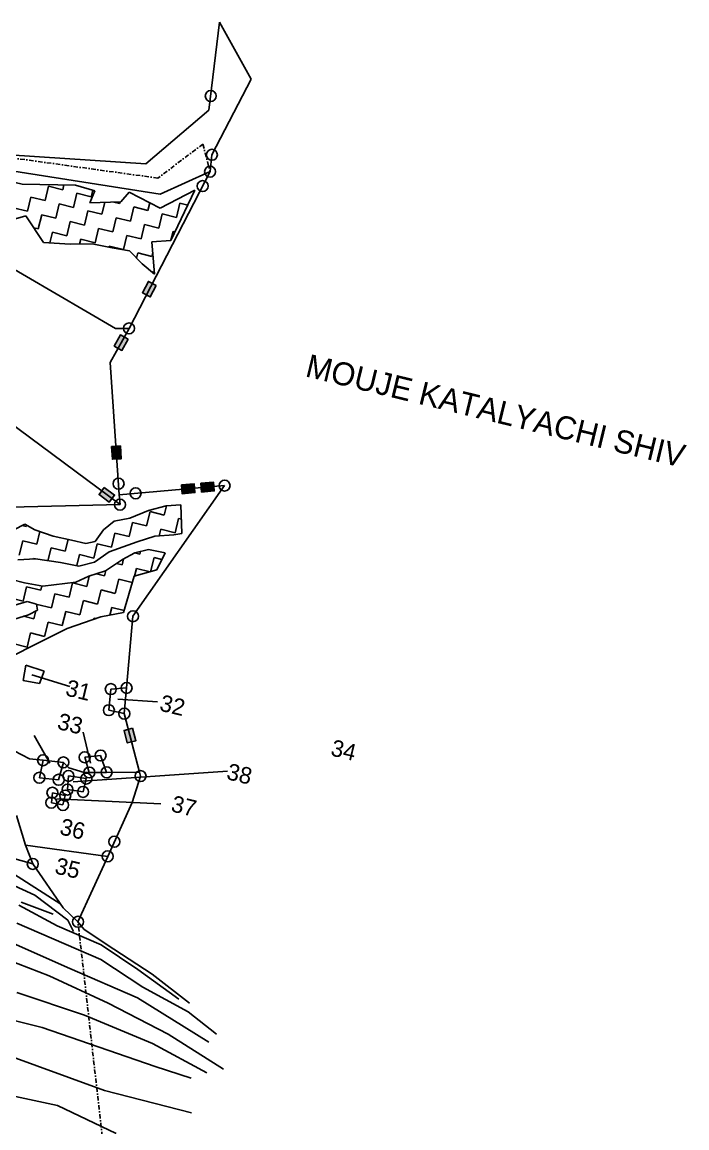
# Model space of a CAD drawing. Header units: metres. Extents: x 313511 to 316522, y 1911862 to 1914809.
# Drawn here: x 315773 to 316522, y 1912860 to 1914107 of the extents above; entities that cross this region are included whole.
import ezdxf

# ---------------------------------------------------------------- set-up
doc = ezdxf.new("R2010")
doc.units = ezdxf.units.M
doc.linetypes.add('DASHDOT', pattern=[1, 0.5, -0.25, 0, -0.25])
for name, color, linetype in [('LINE_WATER', 4, 'Continuous'), ('OFF', 1, 'Continuous'), ('POLY_HATCH', 12, 'Continuous'), ('POLY_PARCEL', 6, 'Continuous'), ('POLY_WATER', 4, 'Continuous'), ('TEXT_MAPOUT', 7, 'Continuous'), ('TEXT_PARCEL', 7, 'Continuous'), ('V_BOUND_LINE', 7, 'Continuous'), ('V_BOUND_STREAM_LINE', 7, 'DASHDOT')]:
    doc.layers.add(name, color=color, linetype=linetype)
doc.styles.add('TEXT_MAP', font='')
doc.styles.get('TEXT_MAP').set_extended_font_data('Kruti Dev 050')
doc.dimstyles.get("Standard").update_dxf_attribs({"dimtxt": 0.18, "dimasz": 0.18, "dimexe": 0.18, "dimexo": 0.0625, "dimgap": 0.09, "dimtad": 0, "dimtih": 1, "dimtoh": 1, "dimdec": 4, "dimzin": 0, "dimdsep": 46, "dimtxsty": 'Standard', "dimcen": 0.09, "dimadec": 0, "dimazin": 0, "dimtfac": 1, "dimtdec": 4, "dimtofl": 0, "dimtmove": 0, "dimatfit": 3, "dimfxl": 1, "dimtolj": 1, "dimtzin": 0, "dimarcsym": 0})

msp = doc.modelspace()

# ---------------------------------------------------------------- hatches: boundary and pattern name
for points in [[(315908.3, 1913801.5), (315917.2, 1913796.9), (315923.8, 1913809.7), (315915, 1913814.3)], [(315876.5, 1913741.4), (315885.3, 1913736.6), (315892.2, 1913749.3), (315883.5, 1913754.1)], [(315874.5, 1913613.8), (315884.5, 1913614.5), (315883.5, 1913628.9), (315873.5, 1913628.2)], [(315989.3, 1913578.2), (315988.4, 1913588.1), (315974, 1913586.9), (315974.9, 1913576.9)], [(315871, 1913565.5), (315876.9, 1913573.5), (315865.3, 1913582.1), (315859.4, 1913574.1)], [(315967.5, 1913576.3), (315966.6, 1913586.2), (315952.2, 1913585), (315953.1, 1913575)], [(315891.3, 1913294.1), (315900.9, 1913296.6), (315897.3, 1913310.6), (315887.6, 1913308.1)]]:
    msp.add_hatch(color=256).paths.add_polyline_path(points)

# ---------------------------------------------------------------- linework, layer by layer
for points in [[(315923.8, 1913809.7), (315917.2, 1913796.9), (315908.3, 1913801.5), (315915, 1913814.3)], [(315892.2, 1913749.3), (315885.3, 1913736.6), (315876.5, 1913741.4), (315883.5, 1913754.1)], [(315883.5, 1913628.9), (315884.5, 1913614.5), (315874.5, 1913613.8), (315873.5, 1913628.2)], [(315974, 1913586.9), (315988.4, 1913588.1), (315989.3, 1913578.2), (315974.9, 1913576.9)], [(315865.3, 1913582.1), (315876.9, 1913573.5), (315871, 1913565.5), (315859.4, 1913574.1)], [(315952.2, 1913585), (315966.6, 1913586.2), (315967.5, 1913576.3), (315953.1, 1913575)], [(315897.3, 1913310.6), (315900.9, 1913296.6), (315891.3, 1913294.1), (315887.6, 1913308.1)]]:
    msp.add_lwpolyline(points, close=True)
for centre in [(315985.3, 1914023.4), (315986.6, 1913957.1), (315984.6, 1913938.1), (315976.2, 1913921.8), (315893.2, 1913761.4), (315881.4, 1913586.3), (316000.9, 1913584.2), (315900.6, 1913575.5), (315883.1, 1913562.7), (315897.7, 1913436.9), (315872.7, 1913354.7), (315890.5, 1913356.1), (315870.5, 1913331), (315887.9, 1913327.1), (315796.4, 1913274.5), (315819.3, 1913272.1), (315843.3, 1913277.9), (315861.2, 1913279.9), (315825, 1913256.9), (315848.5, 1913260.7), (315867.9, 1913260.9), (315906.2, 1913256.7), (315792.2, 1913254.8), (315813.9, 1913252.5), (315845.1, 1913253.9), (315806.9, 1913237.9), (315821.3, 1913234.7), (315823.9, 1913241.5), (315841.5, 1913238.9), (315805.7, 1913226.7), (315818.8, 1913224.1), (315876.7, 1913182.7), (315784.8, 1913157.7), (315869.2, 1913166.2), (315835.7, 1913092.4)]:
    msp.add_circle(centre, 6.18)
at = {"layer": 'LINE_WATER'}
for p, q in [((315763.1, 1913146.3), (315816.3, 1913112.4)), ((315787.1, 1913122.5), (315759.3, 1913135.3)), ((315807.8, 1913101.1), (315771.7, 1913114.5)), ((315824.2, 1913094.1), (315787.1, 1913122.5)), ((315769, 1913111.1), (315812.2, 1913087.8)), ((315861.4, 1913049.8), (315767, 1913090.7)), ((315830.6, 1913081.3), (315824.2, 1913094.1)), ((315812.2, 1913087.8), (315861.8, 1913066.5)), ((315763, 1913068), (315826.6, 1913039.7)), ((315861.8, 1913066.5), (315903.3, 1913038.8)), ((315803.3, 1913031.3), (315756.5, 1913049.6)), ((315826.6, 1913039.7), (315902.7, 1913006.6)), ((315908.9, 1913018.6), (315861.4, 1913049.8)), ((315903.3, 1913038.8), (315949.4, 1913005.1)), ((315869.8, 1913000.5), (315803.3, 1913031.3)), ((315960, 1912990.9), (315908.9, 1913018.6)), ((315795.4, 1912973.1), (315677.8, 1913003.1)), ((315767, 1913012.6), (315843.2, 1912987.2)), ((315902.7, 1913006.6), (315983.2, 1912956.8)), ((315937.2, 1912965.9), (315869.8, 1913000.5)), ((315991.7, 1912965.9), (315960, 1912990.9)), ((315843.2, 1912987.2), (315919.6, 1912955.2)), ((315922.5, 1912929.1), (315795.4, 1912973.1)), ((315999.5, 1912926.3), (315937.2, 1912965.9)), ((315919.6, 1912955.2), (315980.8, 1912922.1)), ((315865.7, 1912902.4), (315749.3, 1912944.8)), ((315963.2, 1912916.2), (315922.5, 1912929.1)), ((315689.1, 1912911.7), (315812.8, 1912885.3)), ((315963.8, 1912876.9), (315865.7, 1912902.4)), ((315812.8, 1912885.3), (315878.6, 1912853.6))]:
    msp.add_line(p, q, dxfattribs=at)
at = {"layer": 'OFF', "ltscale": 10}
msp.add_line((315995.3, 1914106.7), (316031, 1914042.5), dxfattribs=at)
at = {"layer": 'POLY_HATCH'}
for p, q in [((315716.8, 1913937.3), (315773, 1913924)), ((315773, 1913924), (315833, 1913922.9)), ((315833, 1913922.9), (315854.8, 1913916.4)), ((315854.8, 1913916.4), (315848.9, 1913902.9)), ((315884, 1913904), (315893.3, 1913915.1)), ((315893.3, 1913915.1), (315928.4, 1913897)), ((315928.4, 1913897), (315967.4, 1913917.1)), ((315967.4, 1913917.1), (315940.2, 1913860.4)), ((315848.9, 1913902.9), (315884, 1913904)), ((315777, 1913888.2), (315744.4, 1913878.8)), ((315797, 1913858.4), (315777, 1913888.2)), ((315826.8, 1913856.2), (315797, 1913858.4)), ((315851.8, 1913856.6), (315826.8, 1913856.2)), ((315874.2, 1913852.3), (315851.8, 1913856.6)), ((315893.6, 1913848.8), (315874.2, 1913852.3)), ((315908.1, 1913834.1), (315893.6, 1913848.8)), ((315940.2, 1913860.4), (315918.8, 1913859.1)), ((315918.8, 1913859.1), (315921.9, 1913822.7)), ((315921.9, 1913822.7), (315908.1, 1913834.1)), ((315951.7, 1913562.4), (315935, 1913561.3)), ((315952.6, 1913530), (315951.7, 1913562.4)), ((315915, 1913556), (315894.2, 1913547.3)), ((315935, 1913561.3), (315915, 1913556)), ((315775.8, 1913540.5), (315750.4, 1913527.5)), ((315787.2, 1913534.3), (315775.8, 1913540.5)), ((315876.5, 1913544.2), (315864.5, 1913534.3)), ((315894.2, 1913547.3), (315876.5, 1913544.2)), ((315807.8, 1913527.3), (315787.2, 1913534.3)), ((315828.5, 1913522.5), (315807.8, 1913527.3)), ((315864.5, 1913534.3), (315855.2, 1913521)), ((315922.4, 1913527.1), (315902.5, 1913520.6)), ((315943.6, 1913528.8), (315922.4, 1913527.1)), ((315943.6, 1913528.8), (315952.6, 1913530)), ((315844.5, 1913518.9), (315828.5, 1913522.5)), ((315855.2, 1913521), (315844.5, 1913518.9)), ((315902.5, 1913520.6), (315870.7, 1913509.5)), ((315788, 1913501.5), (315767.8, 1913500.5)), ((315816.1, 1913497.4), (315788, 1913501.5)), ((315870.7, 1913509.5), (315854.4, 1913497.8)), ((315866.6, 1913488.1), (315886, 1913500.9)), ((315886, 1913500.9), (315899.7, 1913508.3)), ((315899.7, 1913508.3), (315915.2, 1913512.1)), ((315915.2, 1913512.1), (315933.9, 1913508.4)), ((315924.7, 1913489.1), (315933.9, 1913508.4)), ((315836.7, 1913493.5), (315816.1, 1913497.4)), ((315854.4, 1913497.8), (315836.7, 1913493.5)), ((315847.8, 1913481.9), (315866.6, 1913488.1)), ((315898.9, 1913482), (315924.7, 1913489.1)), ((315760.8, 1913478.2), (315775.5, 1913474.7)), ((315796.1, 1913470.7), (315833.3, 1913475.2)), ((315833.3, 1913475.2), (315847.8, 1913481.9)), ((315886.9, 1913441.1), (315898.9, 1913482)), ((315775.5, 1913474.7), (315796.1, 1913470.7)), ((315764.4, 1913449.4), (315778.4, 1913453.6)), ((315778.4, 1913453.6), (315788.9, 1913450.5)), ((315788.9, 1913450.5), (315790, 1913443.8)), ((315780.1, 1913438.6), (315746.9, 1913428.4)), ((315790, 1913443.8), (315780.1, 1913438.6)), ((315861.6, 1913436.2), (315886.9, 1913441.1)), ((315823.5, 1913423.1), (315861.6, 1913436.2)), ((315789.9, 1913406.3), (315823.5, 1913423.1)), ((315759.3, 1913390.6), (315789.9, 1913406.3))]:
    msp.add_line(p, q, dxfattribs=at)
at = {"layer": 'POLY_HATCH', "linetype": 'Continuous'}
for p, q in [((315798.7, 1913905.6), (315802.6, 1913921.6)), ((315802.6, 1913921.6), (315818.6, 1913917.7)), ((315818.6, 1913917.7), (315819.9, 1913923.1)), ((315830.7, 1913897.8), (315834.6, 1913913.8)), ((315834.6, 1913913.8), (315850.6, 1913909.9)), ((315850.6, 1913909.9), (315852.4, 1913917.1)), ((315778.8, 1913893.4), (315782.7, 1913909.4)), ((315782.7, 1913909.4), (315798.7, 1913905.6)), ((315810.8, 1913885.7), (315814.7, 1913901.7)), ((315814.7, 1913901.7), (315830.7, 1913897.8)), ((315862.7, 1913890), (315866, 1913903.4)), ((315876.1, 1913903.7), (315882.6, 1913902.1)), ((315882.6, 1913902.1), (315883.1, 1913903.9)), ((315914.6, 1913894.4), (315916.7, 1913903)), ((315946.6, 1913886.6), (315950.5, 1913902.6)), ((315950.5, 1913902.6), (315959.4, 1913900.5)), ((315762.8, 1913897.3), (315778.8, 1913893.4)), ((315791, 1913873.5), (315794.8, 1913889.5)), ((315794.8, 1913889.5), (315810.8, 1913885.7)), ((315842.9, 1913877.9), (315846.7, 1913893.9)), ((315846.7, 1913893.9), (315862.7, 1913890)), ((315894.8, 1913882.3), (315898.6, 1913898.3)), ((315898.6, 1913898.3), (315914.6, 1913894.4)), ((315926.8, 1913874.5), (315930.6, 1913890.5)), ((315930.6, 1913890.5), (315946.6, 1913886.6)), ((315786, 1913874.7), (315791, 1913873.5)), ((315823, 1913865.8), (315826.8, 1913881.8)), ((315826.8, 1913881.8), (315842.9, 1913877.9)), ((315855, 1913858), (315858.9, 1913874)), ((315858.9, 1913874), (315874.9, 1913870.1)), ((315874.9, 1913870.1), (315878.7, 1913886.1)), ((315878.7, 1913886.1), (315894.8, 1913882.3)), ((315906.9, 1913862.4), (315910.8, 1913878.4)), ((315910.8, 1913878.4), (315926.8, 1913874.5)), ((315804.1, 1913857.9), (315807, 1913869.7)), ((315807, 1913869.7), (315823, 1913865.8)), ((315837.6, 1913856.4), (315839, 1913861.9)), ((315839, 1913861.9), (315855, 1913858)), ((315887, 1913850.2), (315890.9, 1913866.2)), ((315890.9, 1913866.2), (315906.9, 1913862.4)), ((315940.4, 1913860.8), (315942.8, 1913870.6)), ((315942.8, 1913870.6), (315944.8, 1913870.1)), ((315870.7, 1913853), (315871, 1913854.1)), ((315871, 1913854.1), (315887, 1913850.2)), ((315901.6, 1913840.7), (315903, 1913846.4)), ((315903, 1913846.4), (315919, 1913842.5)), ((315919, 1913842.5), (315919.9, 1913846.2)), ((315918.3, 1913825.7), (315921.7, 1913824.9)), ((315913.1, 1913538.9), (315917, 1913554.9)), ((315917, 1913554.9), (315933, 1913551)), ((315933, 1913551), (315935.5, 1913561.3)), ((315772.9, 1913539), (315777.3, 1913537.9)), ((315777.3, 1913537.9), (315777.7, 1913539.5)), ((315893.2, 1913526.7), (315897.1, 1913542.7)), ((315897.1, 1913542.7), (315913.1, 1913538.9)), ((315945.1, 1913531.1), (315949, 1913547.1)), ((315949, 1913547.1), (315952.2, 1913546.3)), ((315789.4, 1913518), (315792.9, 1913532.4)), ((315873.3, 1913514.6), (315877.2, 1913530.6)), ((315877.2, 1913530.6), (315893.2, 1913526.7)), ((315927.3, 1913527.5), (315929.1, 1913535)), ((315929.1, 1913535), (315945.1, 1913531.1)), ((315769.5, 1913505.9), (315773.4, 1913521.9)), ((315773.4, 1913521.9), (315789.4, 1913518)), ((315801.9, 1913499.5), (315805.4, 1913514.1)), ((315805.4, 1913514.1), (315821.4, 1913510.3)), ((315821.4, 1913510.3), (315824.6, 1913523.4)), ((315853.5, 1913502.5), (315857.3, 1913518.5)), ((315857.3, 1913518.5), (315873.3, 1913514.6)), ((315909.2, 1913522.9), (315909.3, 1913522.8)), ((315909.2, 1913522.8), (315909.2, 1913522.9)), ((315785.4, 1913501.4), (315785.6, 1913502)), ((315785.6, 1913502), (315787.6, 1913501.5)), ((315834.4, 1913493.9), (315837.5, 1913506.4)), ((315837.5, 1913506.4), (315853.5, 1913502.5)), ((315885.5, 1913494.7), (315887.1, 1913501.5)), ((315899.5, 1913508.3), (315905.4, 1913506.8)), ((315905.4, 1913506.8), (315906.1, 1913509.9)), ((315917.5, 1913487.1), (315921.4, 1913503)), ((315921.4, 1913503), (315930.3, 1913500.8)), ((315865.6, 1913482.6), (315867, 1913488.4)), ((315879, 1913496.3), (315885.5, 1913494.7)), ((315899.4, 1913482.2), (315901.5, 1913490.8)), ((315901.5, 1913490.8), (315917.2, 1913487)), ((315845.7, 1913470.5), (315848.5, 1913482.1)), ((315856.6, 1913484.8), (315865.6, 1913482.6)), ((315877.7, 1913462.7), (315881.6, 1913478.7)), ((315881.6, 1913478.7), (315896.8, 1913475)), ((315773.9, 1913454), (315777.8, 1913470)), ((315777.8, 1913470), (315793.8, 1913466.1)), ((315793.8, 1913466.1), (315795, 1913471)), ((315825.8, 1913458.4), (315829.7, 1913474.4)), ((315829.7, 1913474.4), (315845.7, 1913470.5)), ((315857.8, 1913450.6), (315861.7, 1913466.6)), ((315861.7, 1913466.6), (315877.7, 1913462.7)), ((315757.9, 1913457.9), (315773.9, 1913454)), ((315789.3, 1913447.8), (315789.9, 1913450.1)), ((315789.9, 1913450.1), (315805.9, 1913446.2)), ((315805.9, 1913446.2), (315809.8, 1913462.2)), ((315809.8, 1913462.2), (315825.8, 1913458.4)), ((315837.9, 1913438.5), (315841.8, 1913454.5)), ((315841.8, 1913454.5), (315857.8, 1913450.6)), ((315786, 1913434.1), (315788.1, 1913442.8)), ((315818, 1913426.3), (315821.9, 1913442.4)), ((315821.9, 1913442.4), (315837.9, 1913438.5)), ((315871.7, 1913438.1), (315873.8, 1913446.7)), ((315873.8, 1913446.7), (315887.6, 1913443.4)), ((315774.5, 1913436.9), (315786, 1913434.1)), ((315798.1, 1913414.2), (315802, 1913430.2)), ((315802, 1913430.2), (315818, 1913426.3)), ((315853.6, 1913433.4), (315853.9, 1913434.6)), ((315853.9, 1913434.6), (315855.7, 1913434.2)), ((315778.3, 1913402.1), (315782.1, 1913418.1)), ((315782.1, 1913418.1), (315798.1, 1913414.2)), ((315762.3, 1913406), (315778.3, 1913402.1))]:
    msp.add_line(p, q, dxfattribs=at)
at = {"layer": 'POLY_PARCEL'}
for p, q in [((315716.4, 1913855.5), (315878, 1913761.2)), ((315878, 1913761.2), (315893.2, 1913761.4)), ((315756.3, 1913657), (315883.1, 1913562.7)), ((315883.1, 1913562.7), (315720.7, 1913559.1)), ((315882.3, 1913573.9), (315883.1, 1913562.7)), ((315777, 1913381.9), (315774.1, 1913364.6)), ((315797.5, 1913374.9), (315777, 1913381.9)), ((315774.1, 1913364.6), (315792.5, 1913361.1)), ((315792.5, 1913361.1), (315797.5, 1913374.9)), ((315872.7, 1913354.7), (315870.5, 1913331)), ((315890.5, 1913356.1), (315872.7, 1913354.7)), ((315870.5, 1913331), (315887.9, 1913327.1)), ((315755, 1913289.7), (315780.9, 1913276.1)), ((315780.9, 1913276.1), (315796.4, 1913274.5)), ((315843.3, 1913277.9), (315861.2, 1913279.9)), ((315843.3, 1913277.9), (315848.5, 1913260.7)), ((315861.2, 1913279.9), (315867.9, 1913260.9)), ((315792.2, 1913254.8), (315796.4, 1913274.5)), ((315796.4, 1913274.5), (315819.3, 1913272.1)), ((315819.3, 1913272.1), (315813.9, 1913252.5)), ((315819.3, 1913272.1), (315825.4, 1913266.1)), ((315825.4, 1913266.1), (315842.7, 1913260.7)), ((315813.9, 1913252.5), (315792.2, 1913254.8)), ((315823.9, 1913241.5), (315825, 1913256.9)), ((315825, 1913256.9), (315845.1, 1913253.9)), ((315845.1, 1913253.9), (315841.5, 1913238.9)), ((315842.7, 1913260.7), (315848.5, 1913260.7)), ((315848.5, 1913260.7), (315867.9, 1913260.9)), ((315867.9, 1913260.9), (315905, 1913261.2)), ((315841.5, 1913238.9), (315823.9, 1913241.5)), ((315806.9, 1913237.9), (315805.7, 1913226.7)), ((315805.7, 1913226.7), (315818.8, 1913224.1)), ((315821.3, 1913234.7), (315806.9, 1913237.9)), ((315818.8, 1913224.1), (315821.3, 1913234.7)), ((315766.3, 1913212.2), (315776.7, 1913178.8)), ((315776.7, 1913178.8), (315784.8, 1913157.7)), ((315776.7, 1913178.8), (315869.2, 1913166.2))]:
    msp.add_line(p, q, dxfattribs=at)
at = {"layer": 'POLY_WATER'}
for p, q in [((315995.3, 1914106.7), (315983.3, 1914007.3)), ((315986.6, 1913957.1), (316031, 1914042.5)), ((315983.3, 1914007.3), (315912, 1913947.1)), ((315912, 1913947.1), (315758.1, 1913957)), ((315984.6, 1913938.1), (315986.6, 1913957.1)), ((315720, 1913945.3), (315928.5, 1913912.9)), ((315928.5, 1913912.9), (315984.6, 1913938.1)), ((315738, 1913170.9), (315784.8, 1913157.7)), ((315784.8, 1913157.7), (315819.2, 1913108.1)), ((315819.2, 1913108.1), (315835.7, 1913092.4)), ((315835.7, 1913092.4), (315842.8, 1913083.6)), ((315842.8, 1913083.6), (315876, 1913061.6)), ((315876, 1913061.6), (315919.2, 1913033.4)), ((315919.2, 1913033.4), (315961.3, 1913000.6))]:
    msp.add_line(p, q, dxfattribs=at)
at = {"layer": 'V_BOUND_LINE'}
for p, q in [((315893.2, 1913761.4), (315984.6, 1913938.1)), ((315893.2, 1913761.4), (315872, 1913722.9)), ((315872, 1913722.9), (315882.3, 1913573.9)), ((315882.3, 1913573.9), (316000.9, 1913584.2)), ((316000.9, 1913584.2), (315897.7, 1913436.9)), ((315897.7, 1913436.9), (315890.5, 1913356.1)), ((315890.5, 1913356.1), (315887.9, 1913327.1)), ((315887.9, 1913327.1), (315905, 1913261.2)), ((315906.2, 1913256.7), (315896.7, 1913226.9)), ((315905, 1913261.2), (315906.2, 1913256.7)), ((315896.7, 1913226.9), (315869.2, 1913166.2)), ((315869.2, 1913166.2), (315835.7, 1913092.4))]:
    msp.add_line(p, q, dxfattribs=at)
at = {"layer": 'V_BOUND_STREAM_LINE', "ltscale": 10}
for p, q in [((315976.5, 1913969.2), (315925.7, 1913930.8)), ((315976.5, 1913969.2), (315984.6, 1913938.1)), ((315925.7, 1913930.8), (315732.2, 1913957.7)), ((315869.8, 1912790.4), (315835.7, 1913092.4))]:
    msp.add_line(p, q, dxfattribs=at)

# ---------------------------------------------------------------- texts
at = {"layer": 'TEXT_MAPOUT'}
msp.add_text('MOUJE KATALYACHI SHIV', height=25.936, rotation=346.3624, dxfattribs=at).set_placement((316090.7, 1913707.5))
at = {"layer": 'TEXT_PARCEL', "style": 'TEXT_MAP'}
for s, p in [('31', (315820.6, 1913347.8)), ('32', (315926.6, 1913330.7)), ('33', (315811.3, 1913310)), ('34', (316119.4, 1913280.2)), ('38', (316002.1, 1913253.4)), ('37', (315939.5, 1913217.1)), ('36', (315814, 1913191.3)), ('35', (315808.5, 1913147.2))]:
    msp.add_text(s, height=18.67, rotation=346.3624, dxfattribs=at).set_placement(p)

# ---------------------------------------------------------------- leaders
for points in [[(315826.6, 1913357.7), (315783.8, 1913370.8)], [(315925.4, 1913340.5), (315880.7, 1913343.5)], [(315786.3, 1913302.3), (315804, 1913271.1)], [(315841.4, 1913306.2), (315849.9, 1913271.4)], [(316004.3, 1913262.1), (315830.4, 1913250.1)], [(315929.2, 1913225.3), (315811.7, 1913231)]]:
    msp.add_leader(points, dimstyle='Standard', override={"dimtxt": 2.5, "dimasz": 2.5, "dimexe": 1.25, "dimexo": 0.625, "dimgap": 0.625, "dimtad": 1, "dimtih": 0, "dimtoh": 0, "dimzin": 8, "dimcen": 2.5, "dimtofl": 1})

doc.saveas('drawing.dxf')
